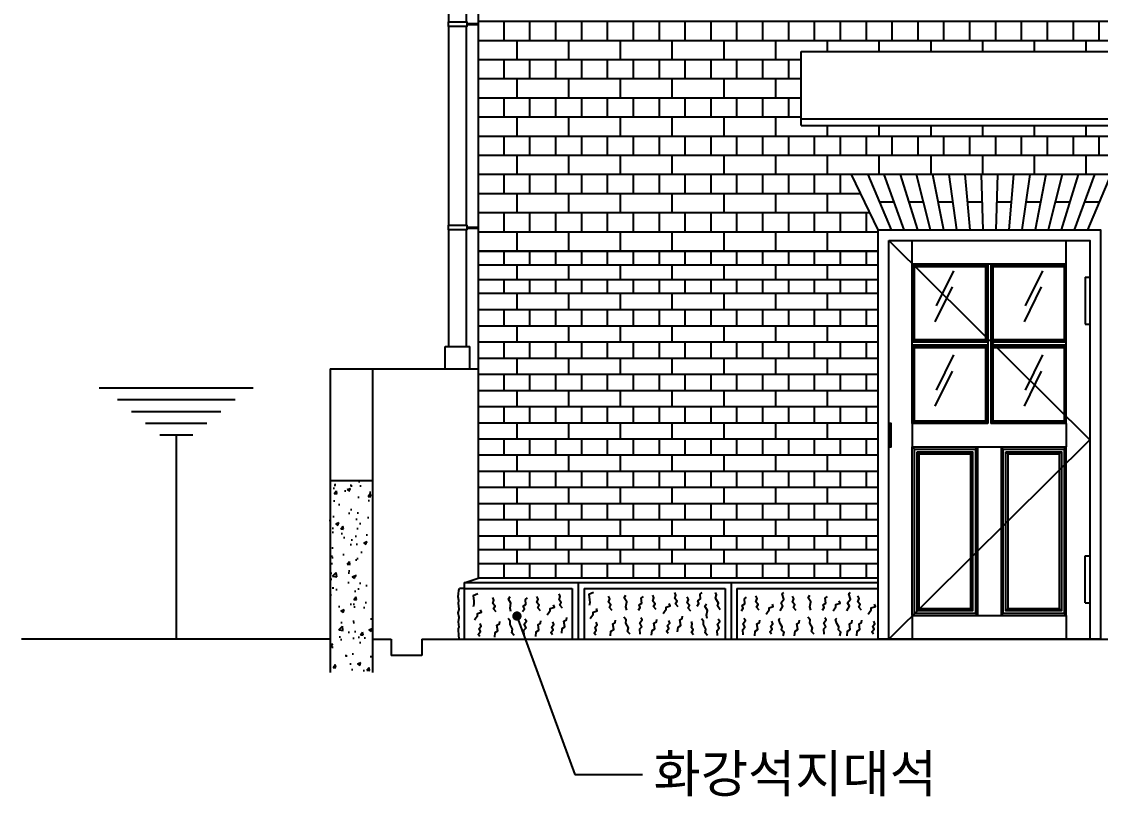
# Model space of a CAD drawing. Extents: x 138805 to 172445, y -129942 to -106182.
# Drawn here: x 155089 to 159675, y -124135 to -120840 of the extents above; entities that cross this region are included whole.
import ezdxf

# ---------------------------------------------------------------- set-up
doc = ezdxf.new("R2010")
doc.units = 0
doc.header["$LTSCALE"] = 50
doc.header["$MEASUREMENT"] = 0
doc.linetypes.add('CEN', pattern=[62, 60, -1, 0, -1])
for name, color, linetype in [('DIM', 7, 'CONTINUOUS'), ('ele-3', 6, 'CONTINUOUS'), ('h', 5, 'CONTINUOUS'), ('HAT', 5, 'CONTINUOUS'), ('HATCH', 5, 'CONTINUOUS'), ('W-1', 3, 'CONTINUOUS'), ('W-2', 2, 'CONTINUOUS'), ('WID', 4, 'CONTINUOUS'), ('중심선', 1, 'CEN')]:
    doc.layers.add(name, color=color, linetype=linetype)
doc.styles.add('현창', font='HYWULM_0.TTF')

msp = doc.modelspace()

# ---------------------------------------------------------------- hatches: boundary and pattern name
at = {"layer": 'HAT'}
h = msp.add_hatch(dxfattribs=at)
h.set_pattern_fill('AR-CONC', color=256, scale=20, style=0)
h.set_pattern_definition([(50, (386905.57, 668234.44), (143.452037, -12.550427), [15, -165]), (355, (386905.57, 668234.44), (-27.750267, 150.438427), [12, -132]), (100.4514, (386917.52, 668233.4), (115.701876, 137.887908), [12.748038, -140.228422]), (46.1842, (386905.57, 668274.44), (213.44821, -33.103803), [22.5, -247.5]), (96.6356, (386923.35, 668271.68), (186.93254, 194.823574), [19.12206, -210.3426]), (351.1842, (386905.57, 668274.44), (186.93239, 194.82372), [18, -198]), (21, (386925.57, 668264.44), (119.38141, -80.523778), [15, -165]), (326, (386925.57, 668264.44), (48.663066, 145.03001), [12, -132]), (71.4514, (386935.52, 668257.73), (168.044526, 64.5061), [12.748038, -140.228422]), (37.5, (386905.57, 668234.44), (2.431971, 66.5787708), [0, -130.4, 0, -134, 0, -132.5]), (7.5, (386905.57, 668234.44), (52.6139075, 78.8823424), [0, -76.4, 0, -127.4, 0, -50.5]), (327.5, (386860.97, 668234.44), (106.7644872, -4.5109743), [0, -50, 0, -156, 0, -207]), (317.5, (386840.97, 668234.44), (116.637234, 20.020996), [0, -65, 0, -103.6, 0, -147])])
h.paths.add_polyline_path([(156580.3, -122791.7), (156400.3, -122791.7), (156400.3, -123607.3), (156580.3, -123607.3)])

# ---------------------------------------------------------------- linework, layer by layer
at = {"layer": 'DIM'}
for p, q in [((157194.8, -123368), (157440.3, -124041.6)), ((157440.3, -124041.6), (157728.2, -124041.6))]:
    msp.add_line(p, q, dxfattribs=at)
at = {"layer": 'DIM', "const_width": 19.8}
msp.add_lwpolyline([(157184.9, -123368, -1), (157204.7, -123368, -1)], format="xyb", close=True, dxfattribs=at)
at = {"layer": 'ele-3'}
for p, q in [((158730.3, -121816.3), (157030.3, -121816.3)), ((157030.3, -121816.3), (158730.3, -121816.3)), ((158730.3, -121876.3), (157030.3, -121876.3)), ((157030.3, -121936.3), (158730.3, -121936.3)), ((158730.3, -121996.3), (157030.3, -121996.3)), ((157030.3, -123026.3), (158730.3, -123026.3)), ((158730.3, -123086.3), (157030.3, -123086.3)), ((158730.3, -123146.3), (157030.3, -123146.3))]:
    msp.add_line(p, q, dxfattribs=at)
for points in [[(157140.3, -121876.3), (157140.3, -121816.3)], [(157250.3, -121876.3), (157250.3, -121816.3)], [(157360.3, -121876.3), (157360.3, -121816.3)], [(157470.3, -121876.3), (157470.3, -121816.3)], [(157580.3, -121876.3), (157580.3, -121816.3)], [(157690.3, -121876.3), (157690.3, -121816.3)], [(157800.3, -121876.3), (157800.3, -121816.3)], [(157910.3, -121876.3), (157910.3, -121816.3)], [(158020.3, -121876.3), (158020.3, -121816.3)], [(158130.3, -121876.3), (158130.3, -121816.3)], [(158240.3, -121876.3), (158240.3, -121816.3)], [(158350.3, -121876.3), (158350.3, -121816.3)], [(158460.3, -121876.3), (158460.3, -121816.3)], [(158570.3, -121876.3), (158570.3, -121816.3)], [(158680.3, -121876.3), (158680.3, -121816.3)], [(157195.3, -121936.3), (157195.3, -121876.3)], [(157415.3, -121936.3), (157415.3, -121876.3)], [(157635.3, -121936.3), (157635.3, -121876.3)], [(157855.3, -121936.3), (157855.3, -121876.3)], [(158075.3, -121936.3), (158075.3, -121876.3)], [(158295.3, -121936.3), (158295.3, -121876.3)], [(158515.3, -121936.3), (158515.3, -121876.3)], [(157140.3, -121996.3), (157140.3, -121936.3)], [(157250.3, -121996.3), (157250.3, -121936.3)], [(157360.3, -121996.3), (157360.3, -121936.3)], [(157470.3, -121996.3), (157470.3, -121936.3)], [(157580.3, -121996.3), (157580.3, -121936.3)], [(157690.3, -121996.3), (157690.3, -121936.3)], [(157800.3, -121996.3), (157800.3, -121936.3)], [(157910.3, -121996.3), (157910.3, -121936.3)], [(158020.3, -121996.3), (158020.3, -121936.3)], [(158130.3, -121996.3), (158130.3, -121936.3)], [(158240.3, -121996.3), (158240.3, -121936.3)], [(158350.3, -121996.3), (158350.3, -121936.3)], [(158460.3, -121996.3), (158460.3, -121936.3)], [(158570.3, -121996.3), (158570.3, -121936.3)], [(158680.3, -121996.3), (158680.3, -121936.3)], [(157140.3, -123086.3), (157140.3, -123026.3)], [(157250.3, -123086.3), (157250.3, -123026.3)], [(157360.3, -123086.3), (157360.3, -123026.3)], [(157470.3, -123086.3), (157470.3, -123026.3)], [(157580.3, -123086.3), (157580.3, -123026.3)], [(157690.3, -123086.3), (157690.3, -123026.3)], [(157800.3, -123086.3), (157800.3, -123026.3)], [(157910.3, -123086.3), (157910.3, -123026.3)], [(158020.3, -123086.3), (158020.3, -123026.3)], [(158130.3, -123086.3), (158130.3, -123026.3)], [(158240.3, -123086.3), (158240.3, -123026.3)], [(158350.3, -123086.3), (158350.3, -123026.3)], [(158460.3, -123086.3), (158460.3, -123026.3)], [(158570.3, -123086.3), (158570.3, -123026.3)], [(158680.3, -123086.3), (158680.3, -123026.3)], [(157195.3, -123146.3), (157195.3, -123086.3)], [(157415.3, -123146.3), (157415.3, -123086.3)], [(157635.3, -123146.3), (157635.3, -123086.3)], [(157855.3, -123146.3), (157855.3, -123086.3)], [(158075.3, -123146.3), (158075.3, -123086.3)], [(158295.3, -123146.3), (158295.3, -123086.3)], [(158515.3, -123146.3), (158515.3, -123086.3)], [(157140.3, -123206.3), (157140.3, -123146.3)], [(157250.3, -123206.3), (157250.3, -123146.3)], [(157360.3, -123206.3), (157360.3, -123146.3)], [(157470.3, -123206.3), (157470.3, -123146.3)], [(157580.3, -123206.3), (157580.3, -123146.3)], [(157690.3, -123206.3), (157690.3, -123146.3)], [(157800.3, -123206.3), (157800.3, -123146.3)], [(157910.3, -123206.3), (157910.3, -123146.3)], [(158020.3, -123206.3), (158020.3, -123146.3)], [(158130.3, -123206.3), (158130.3, -123146.3)], [(158240.3, -123206.3), (158240.3, -123146.3)], [(158350.3, -123206.3), (158350.3, -123146.3)], [(158460.3, -123206.3), (158460.3, -123146.3)], [(158570.3, -123206.3), (158570.3, -123146.3)], [(158680.3, -123206.3), (158680.3, -123146.3)]]:
    msp.add_lwpolyline(points, dxfattribs=at)
at = {"layer": 'h'}
for p, q in [((161210.3, -120840.1), (157030.3, -120840.1)), ((161210.3, -120921.5), (157030.3, -120921.5)), ((158402.8, -121002.8), (157030.3, -121002.8)), ((158402.8, -121084.2), (157030.3, -121084.2)), ((158402.8, -121165.5), (157030.3, -121165.5)), ((158402.8, -121246.9), (157030.3, -121246.9)), ((161210.3, -121328.2), (157030.3, -121328.2)), ((161210.3, -121409.6), (157030.3, -121409.6)), ((161210.3, -121490.9), (157030.3, -121490.9)), ((158686.6, -121490.9), (158785.9, -121726.3)), ((158841.5, -121726.3), (158755.5, -121490.9)), ((158824.3, -121490.9), (158897.1, -121726.3)), ((158952.7, -121726.3), (158893.1, -121490.9)), ((158961.9, -121490.9), (159008.3, -121726.3)), ((159030.8, -121490.9), (159063.9, -121726.3)), ((159099.6, -121490.9), (159119.5, -121726.3)), ((159168.4, -121490.9), (159175, -121726.3)), ((159237.3, -121490.9), (159230.6, -121726.3)), ((159306.1, -121490.9), (159286.2, -121726.3)), ((159374.9, -121490.9), (159341.8, -121726.3)), ((159443.7, -121490.9), (159397.4, -121726.3)), ((159512.6, -121490.9), (159453, -121726.3)), ((159581.4, -121490.9), (159508.6, -121726.3)), ((159650.2, -121490.9), (159564.2, -121726.3)), ((159719, -121490.9), (159619.7, -121726.3)), ((158656.7, -121572.3), (157030.3, -121572.3)), ((158798.5, -121608.6), (158736.3, -121608.6)), ((158922.9, -121608.6), (158860.7, -121608.6)), ((159047.3, -121608.6), (158985.1, -121608.6)), ((159171.7, -121608.6), (159109.5, -121608.6)), ((159296.1, -121608.6), (159233.9, -121608.6)), ((159420.6, -121608.6), (159358.4, -121608.6)), ((159545, -121608.6), (159482.8, -121608.6)), ((159669.4, -121608.6), (159607.2, -121608.6)), ((158695.6, -121653.6), (157030.3, -121653.6)), ((158730.3, -121735), (157030.3, -121735)), ((159050.2, -121899.9), (158976.5, -122048.8)), ((159429.2, -121899.9), (159355.5, -122048.8)), ((159045.1, -121968.5), (158971.5, -122117.4)), ((159424.1, -121968.5), (159350.5, -122117.4)), ((157030.3, -122065), (158730.3, -122065)), ((157030.3, -122133.7), (158730.3, -122133.7)), ((157030.3, -122202.3), (158730.3, -122202.3)), ((157030.3, -122271), (158730.3, -122271)), ((159050.2, -122257.9), (158976.5, -122406.8)), ((159429.2, -122257.9), (159355.5, -122406.8)), ((157030.3, -122339.7), (158730.3, -122339.7)), ((159045.1, -122326.5), (158971.5, -122475.4)), ((159424.1, -122326.5), (159350.5, -122475.4)), ((155419.3, -122397.8), (156073.8, -122397.8)), ((157030.3, -122408.3), (158730.3, -122408.3)), ((155496.5, -122447.8), (155996.5, -122447.8)), ((155556.5, -122497.8), (155936.5, -122497.8)), ((157030.3, -122477), (158730.3, -122477)), ((157030.3, -122545.7), (158730.3, -122545.7)), ((155616.5, -122547.8), (155876.5, -122547.8)), ((155676.5, -122597.8), (155816.5, -122597.8)), ((155746.5, -122597.8), (155746.5, -123466.3)), ((157030.3, -122614.3), (158730.3, -122614.3)), ((157030.3, -122683), (158730.3, -122683)), ((157030.3, -122751.7), (158730.3, -122751.7)), ((157030.3, -122820.3), (158730.3, -122820.3)), ((157030.3, -122889), (158730.3, -122889)), ((157030.3, -122957.7), (158730.3, -122957.7))]:
    msp.add_line(p, q, dxfattribs=at)
for points in [[(157140.3, -120921.5), (157140.3, -120840.1)], [(157250.3, -120921.5), (157250.3, -120840.1)], [(157360.3, -120921.5), (157360.3, -120840.1)], [(157470.3, -120921.5), (157470.3, -120840.1)], [(157580.3, -120921.5), (157580.3, -120840.1)], [(157690.3, -120921.5), (157690.3, -120840.1)], [(157800.3, -120921.5), (157800.3, -120840.1)], [(157910.3, -120921.5), (157910.3, -120840.1)], [(158020.3, -120921.5), (158020.3, -120840.1)], [(158130.3, -120921.5), (158130.3, -120840.1)], [(158240.3, -120921.5), (158240.3, -120840.1)], [(158350.3, -120921.5), (158350.3, -120840.1)], [(158460.3, -120921.5), (158460.3, -120840.1)], [(158570.3, -120921.5), (158570.3, -120840.1)], [(158680.3, -120921.5), (158680.3, -120840.1)], [(158790.3, -120921.5), (158790.3, -120840.1)], [(158900.3, -120921.5), (158900.3, -120840.1)], [(159010.3, -120921.5), (159010.3, -120840.1)], [(159120.3, -120921.5), (159120.3, -120840.1)], [(159230.3, -120921.5), (159230.3, -120840.1)], [(159340.3, -120921.5), (159340.3, -120840.1)], [(159450.3, -120921.5), (159450.3, -120840.1)], [(159560.3, -120921.5), (159560.3, -120840.1)], [(159670.3, -120921.5), (159670.3, -120840.1)], [(157195.3, -121002.8), (157195.3, -120921.5)], [(157415.3, -121002.8), (157415.3, -120921.5)], [(157635.3, -121002.8), (157635.3, -120921.5)], [(157855.3, -121002.8), (157855.3, -120921.5)], [(158075.3, -121002.8), (158075.3, -120921.5)], [(158295.3, -121002.8), (158295.3, -120921.5)], [(158515.3, -120966.9), (158515.3, -120921.5)], [(158735.3, -120966.9), (158735.3, -120921.5)], [(158955.3, -120966.9), (158955.3, -120921.5)], [(159175.3, -120966.9), (159175.3, -120921.5)], [(159395.3, -120966.9), (159395.3, -120921.5)], [(159615.3, -120966.9), (159615.3, -120921.5)], [(157140.3, -121084.2), (157140.3, -121002.8)], [(157250.3, -121084.2), (157250.3, -121002.8)], [(157360.3, -121084.2), (157360.3, -121002.8)], [(157470.3, -121084.2), (157470.3, -121002.8)], [(157580.3, -121084.2), (157580.3, -121002.8)], [(157690.3, -121084.2), (157690.3, -121002.8)], [(157800.3, -121084.2), (157800.3, -121002.8)], [(157910.3, -121084.2), (157910.3, -121002.8)], [(158020.3, -121084.2), (158020.3, -121002.8)], [(158130.3, -121084.2), (158130.3, -121002.8)], [(158240.3, -121084.2), (158240.3, -121002.8)], [(158350.3, -121084.2), (158350.3, -121002.8)], [(157195.3, -121165.5), (157195.3, -121084.2)], [(157415.3, -121165.5), (157415.3, -121084.2)], [(157635.3, -121165.5), (157635.3, -121084.2)], [(157855.3, -121165.5), (157855.3, -121084.2)], [(158075.3, -121165.5), (158075.3, -121084.2)], [(158295.3, -121165.5), (158295.3, -121084.2)], [(157140.3, -121246.9), (157140.3, -121165.5)], [(157250.3, -121246.9), (157250.3, -121165.5)], [(157360.3, -121246.9), (157360.3, -121165.5)], [(157470.3, -121246.9), (157470.3, -121165.5)], [(157580.3, -121246.9), (157580.3, -121165.5)], [(157690.3, -121246.9), (157690.3, -121165.5)], [(157800.3, -121246.9), (157800.3, -121165.5)], [(157910.3, -121246.9), (157910.3, -121165.5)], [(158020.3, -121246.9), (158020.3, -121165.5)], [(158130.3, -121246.9), (158130.3, -121165.5)], [(158240.3, -121246.9), (158240.3, -121165.5)], [(158350.3, -121246.9), (158350.3, -121165.5)], [(157195.3, -121328.2), (157195.3, -121246.9)], [(157415.3, -121328.2), (157415.3, -121246.9)], [(157635.3, -121328.2), (157635.3, -121246.9)], [(157855.3, -121328.2), (157855.3, -121246.9)], [(158075.3, -121328.2), (158075.3, -121246.9)], [(158295.3, -121328.2), (158295.3, -121246.9)], [(158515.3, -121328.2), (158515.3, -121282)], [(158735.3, -121328.2), (158735.3, -121282)], [(158955.3, -121328.2), (158955.3, -121282)], [(159175.3, -121328.2), (159175.3, -121282)], [(159395.3, -121328.2), (159395.3, -121282)], [(159615.3, -121328.2), (159615.3, -121282)], [(157140.3, -121409.6), (157140.3, -121328.2)], [(157250.3, -121409.6), (157250.3, -121328.2)], [(157360.3, -121409.6), (157360.3, -121328.2)], [(157470.3, -121409.6), (157470.3, -121328.2)], [(157580.3, -121409.6), (157580.3, -121328.2)], [(157690.3, -121409.6), (157690.3, -121328.2)], [(157800.3, -121409.6), (157800.3, -121328.2)], [(157910.3, -121409.6), (157910.3, -121328.2)], [(158020.3, -121409.6), (158020.3, -121328.2)], [(158130.3, -121409.6), (158130.3, -121328.2)], [(158240.3, -121409.6), (158240.3, -121328.2)], [(158350.3, -121409.6), (158350.3, -121328.2)], [(158460.3, -121409.6), (158460.3, -121328.2)], [(158570.3, -121409.6), (158570.3, -121328.2)], [(158680.3, -121409.6), (158680.3, -121328.2)], [(158790.3, -121409.6), (158790.3, -121328.2)], [(158900.3, -121409.6), (158900.3, -121328.2)], [(159010.3, -121409.6), (159010.3, -121328.2)], [(159120.3, -121409.6), (159120.3, -121328.2)], [(159230.3, -121409.6), (159230.3, -121328.2)], [(159340.3, -121409.6), (159340.3, -121328.2)], [(159450.3, -121409.6), (159450.3, -121328.2)], [(159560.3, -121409.6), (159560.3, -121328.2)], [(159670.3, -121409.6), (159670.3, -121328.2)], [(157195.3, -121490.9), (157195.3, -121409.6)], [(157415.3, -121490.9), (157415.3, -121409.6)], [(157635.3, -121490.9), (157635.3, -121409.6)], [(157855.3, -121490.9), (157855.3, -121409.6)], [(158075.3, -121490.9), (158075.3, -121409.6)], [(158295.3, -121490.9), (158295.3, -121409.6)], [(158515.3, -121490.9), (158515.3, -121409.6)], [(158735.3, -121490.9), (158735.3, -121409.6)], [(158955.3, -121490.9), (158955.3, -121409.6)], [(159175.3, -121490.9), (159175.3, -121409.6)], [(159395.3, -121490.9), (159395.3, -121409.6)], [(159615.3, -121490.9), (159615.3, -121409.6)], [(157140.3, -121572.3), (157140.3, -121490.9)], [(157250.3, -121572.3), (157250.3, -121490.9)], [(157360.3, -121572.3), (157360.3, -121490.9)], [(157470.3, -121572.3), (157470.3, -121490.9)], [(157580.3, -121572.3), (157580.3, -121490.9)], [(157690.3, -121572.3), (157690.3, -121490.9)], [(157800.3, -121572.3), (157800.3, -121490.9)], [(157910.3, -121572.3), (157910.3, -121490.9)], [(158020.3, -121572.3), (158020.3, -121490.9)], [(158130.3, -121572.3), (158130.3, -121490.9)], [(158240.3, -121572.3), (158240.3, -121490.9)], [(158350.3, -121572.3), (158350.3, -121490.9)], [(158460.3, -121572.3), (158460.3, -121490.9)], [(158570.3, -121572.3), (158570.3, -121490.9)], [(157195.3, -121653.6), (157195.3, -121572.3)], [(157415.3, -121653.6), (157415.3, -121572.3)], [(157635.3, -121653.6), (157635.3, -121572.3)], [(157855.3, -121653.6), (157855.3, -121572.3)], [(158075.3, -121653.6), (158075.3, -121572.3)], [(158295.3, -121653.6), (158295.3, -121572.3)], [(158515.3, -121653.6), (158515.3, -121572.3)], [(157140.3, -121735), (157140.3, -121653.6)], [(157250.3, -121735), (157250.3, -121653.6)], [(157360.3, -121735), (157360.3, -121653.6)], [(157470.3, -121735), (157470.3, -121653.6)], [(157580.3, -121735), (157580.3, -121653.6)], [(157690.3, -121735), (157690.3, -121653.6)], [(157800.3, -121735), (157800.3, -121653.6)], [(157910.3, -121735), (157910.3, -121653.6)], [(158020.3, -121735), (158020.3, -121653.6)], [(158130.3, -121735), (158130.3, -121653.6)], [(158240.3, -121735), (158240.3, -121653.6)], [(158350.3, -121735), (158350.3, -121653.6)], [(158460.3, -121735), (158460.3, -121653.6)], [(158570.3, -121735), (158570.3, -121653.6)], [(158680.3, -121735), (158680.3, -121653.6)], [(157195.3, -121816.3), (157195.3, -121735)], [(157415.3, -121816.3), (157415.3, -121735)], [(157635.3, -121816.3), (157635.3, -121735)], [(157855.3, -121816.3), (157855.3, -121735)], [(158075.3, -121816.3), (158075.3, -121735)], [(158295.3, -121816.3), (158295.3, -121735)], [(158515.3, -121816.3), (158515.3, -121735)], [(157195.3, -122065), (157195.3, -121996.3)], [(157415.3, -122065), (157415.3, -121996.3)], [(157635.3, -122065), (157635.3, -121996.3)], [(157855.3, -122065), (157855.3, -121996.3)], [(158075.3, -122065), (158075.3, -121996.3)], [(158295.3, -122065), (158295.3, -121996.3)], [(158515.3, -122065), (158515.3, -121996.3)], [(157140.3, -122133.7), (157140.3, -122065)], [(157250.3, -122133.7), (157250.3, -122065)], [(157360.3, -122133.7), (157360.3, -122065)], [(157470.3, -122133.7), (157470.3, -122065)], [(157580.3, -122133.7), (157580.3, -122065)], [(157690.3, -122133.7), (157690.3, -122065)], [(157800.3, -122133.7), (157800.3, -122065)], [(157910.3, -122133.7), (157910.3, -122065)], [(158020.3, -122133.7), (158020.3, -122065)], [(158130.3, -122133.7), (158130.3, -122065)], [(158240.3, -122133.7), (158240.3, -122065)], [(158350.3, -122133.7), (158350.3, -122065)], [(158460.3, -122133.7), (158460.3, -122065)], [(158570.3, -122133.7), (158570.3, -122065)], [(158680.3, -122133.7), (158680.3, -122065)], [(157195.3, -122202.3), (157195.3, -122133.7)], [(157415.3, -122202.3), (157415.3, -122133.7)], [(157635.3, -122202.3), (157635.3, -122133.7)], [(157855.3, -122202.3), (157855.3, -122133.7)], [(158075.3, -122202.3), (158075.3, -122133.7)], [(158295.3, -122202.3), (158295.3, -122133.7)], [(158515.3, -122202.3), (158515.3, -122133.7)], [(157140.3, -122271), (157140.3, -122202.3)], [(157250.3, -122271), (157250.3, -122202.3)], [(157360.3, -122271), (157360.3, -122202.3)], [(157470.3, -122271), (157470.3, -122202.3)], [(157580.3, -122271), (157580.3, -122202.3)], [(157690.3, -122271), (157690.3, -122202.3)], [(157800.3, -122271), (157800.3, -122202.3)], [(157910.3, -122271), (157910.3, -122202.3)], [(158020.3, -122271), (158020.3, -122202.3)], [(158130.3, -122271), (158130.3, -122202.3)], [(158240.3, -122271), (158240.3, -122202.3)], [(158350.3, -122271), (158350.3, -122202.3)], [(158460.3, -122271), (158460.3, -122202.3)], [(158570.3, -122271), (158570.3, -122202.3)], [(158680.3, -122271), (158680.3, -122202.3)], [(157195.3, -122339.7), (157195.3, -122271)], [(157415.3, -122339.7), (157415.3, -122271)], [(157635.3, -122339.7), (157635.3, -122271)], [(157855.3, -122339.7), (157855.3, -122271)], [(158075.3, -122339.7), (158075.3, -122271)], [(158295.3, -122339.7), (158295.3, -122271)], [(158515.3, -122339.7), (158515.3, -122271)], [(157140.3, -122408.3), (157140.3, -122339.7)], [(157250.3, -122408.3), (157250.3, -122339.7)], [(157360.3, -122408.3), (157360.3, -122339.7)], [(157470.3, -122408.3), (157470.3, -122339.7)], [(157580.3, -122408.3), (157580.3, -122339.7)], [(157690.3, -122408.3), (157690.3, -122339.7)], [(157800.3, -122408.3), (157800.3, -122339.7)], [(157910.3, -122408.3), (157910.3, -122339.7)], [(158020.3, -122408.3), (158020.3, -122339.7)], [(158130.3, -122408.3), (158130.3, -122339.7)], [(158240.3, -122408.3), (158240.3, -122339.7)], [(158350.3, -122408.3), (158350.3, -122339.7)], [(158460.3, -122408.3), (158460.3, -122339.7)], [(158570.3, -122408.3), (158570.3, -122339.7)], [(158680.3, -122408.3), (158680.3, -122339.7)], [(157195.3, -122477), (157195.3, -122408.3)], [(157415.3, -122477), (157415.3, -122408.3)], [(157635.3, -122477), (157635.3, -122408.3)], [(157855.3, -122477), (157855.3, -122408.3)], [(158075.3, -122477), (158075.3, -122408.3)], [(158295.3, -122477), (158295.3, -122408.3)], [(158515.3, -122477), (158515.3, -122408.3)], [(157140.3, -122545.7), (157140.3, -122477)], [(157250.3, -122545.7), (157250.3, -122477)], [(157360.3, -122545.7), (157360.3, -122477)], [(157470.3, -122545.7), (157470.3, -122477)], [(157580.3, -122545.7), (157580.3, -122477)], [(157690.3, -122545.7), (157690.3, -122477)], [(157800.3, -122545.7), (157800.3, -122477)], [(157910.3, -122545.7), (157910.3, -122477)], [(158020.3, -122545.7), (158020.3, -122477)], [(158130.3, -122545.7), (158130.3, -122477)], [(158240.3, -122545.7), (158240.3, -122477)], [(158350.3, -122545.7), (158350.3, -122477)], [(158460.3, -122545.7), (158460.3, -122477)], [(158570.3, -122545.7), (158570.3, -122477)], [(158680.3, -122545.7), (158680.3, -122477)], [(157195.3, -122614.3), (157195.3, -122545.7)], [(157415.3, -122614.3), (157415.3, -122545.7)], [(157635.3, -122614.3), (157635.3, -122545.7)], [(157855.3, -122614.3), (157855.3, -122545.7)], [(158075.3, -122614.3), (158075.3, -122545.7)], [(158295.3, -122614.3), (158295.3, -122545.7)], [(158515.3, -122614.3), (158515.3, -122545.7)], [(157140.3, -122683), (157140.3, -122614.3)], [(157250.3, -122683), (157250.3, -122614.3)], [(157360.3, -122683), (157360.3, -122614.3)], [(157470.3, -122683), (157470.3, -122614.3)], [(157580.3, -122683), (157580.3, -122614.3)], [(157690.3, -122683), (157690.3, -122614.3)], [(157800.3, -122683), (157800.3, -122614.3)], [(157910.3, -122683), (157910.3, -122614.3)], [(158020.3, -122683), (158020.3, -122614.3)], [(158130.3, -122683), (158130.3, -122614.3)], [(158240.3, -122683), (158240.3, -122614.3)], [(158350.3, -122683), (158350.3, -122614.3)], [(158460.3, -122683), (158460.3, -122614.3)], [(158570.3, -122683), (158570.3, -122614.3)], [(158680.3, -122683), (158680.3, -122614.3)], [(157195.3, -122751.7), (157195.3, -122683)], [(157415.3, -122751.7), (157415.3, -122683)], [(157635.3, -122751.7), (157635.3, -122683)], [(157855.3, -122751.7), (157855.3, -122683)], [(158075.3, -122751.7), (158075.3, -122683)], [(158295.3, -122751.7), (158295.3, -122683)], [(158515.3, -122751.7), (158515.3, -122683)], [(157140.3, -122820.3), (157140.3, -122751.7)], [(157250.3, -122820.3), (157250.3, -122751.7)], [(157360.3, -122820.3), (157360.3, -122751.7)], [(157470.3, -122820.3), (157470.3, -122751.7)], [(157580.3, -122820.3), (157580.3, -122751.7)], [(157690.3, -122820.3), (157690.3, -122751.7)], [(157800.3, -122820.3), (157800.3, -122751.7)], [(157910.3, -122820.3), (157910.3, -122751.7)], [(158020.3, -122820.3), (158020.3, -122751.7)], [(158130.3, -122820.3), (158130.3, -122751.7)], [(158240.3, -122820.3), (158240.3, -122751.7)], [(158350.3, -122820.3), (158350.3, -122751.7)], [(158460.3, -122820.3), (158460.3, -122751.7)], [(158570.3, -122820.3), (158570.3, -122751.7)], [(158680.3, -122820.3), (158680.3, -122751.7)], [(157195.3, -122889), (157195.3, -122820.3)], [(157415.3, -122889), (157415.3, -122820.3)], [(157635.3, -122889), (157635.3, -122820.3)], [(157855.3, -122889), (157855.3, -122820.3)], [(158075.3, -122889), (158075.3, -122820.3)], [(158295.3, -122889), (158295.3, -122820.3)], [(158515.3, -122889), (158515.3, -122820.3)], [(157140.3, -122957.7), (157140.3, -122889)], [(157250.3, -122957.7), (157250.3, -122889)], [(157360.3, -122957.7), (157360.3, -122889)], [(157470.3, -122957.7), (157470.3, -122889)], [(157580.3, -122957.7), (157580.3, -122889)], [(157690.3, -122957.7), (157690.3, -122889)], [(157800.3, -122957.7), (157800.3, -122889)], [(157910.3, -122957.7), (157910.3, -122889)], [(158020.3, -122957.7), (158020.3, -122889)], [(158130.3, -122957.7), (158130.3, -122889)], [(158240.3, -122957.7), (158240.3, -122889)], [(158350.3, -122957.7), (158350.3, -122889)], [(158460.3, -122957.7), (158460.3, -122889)], [(158570.3, -122957.7), (158570.3, -122889)], [(158680.3, -122957.7), (158680.3, -122889)], [(157195.3, -123026.3), (157195.3, -122957.7)], [(157415.3, -123026.3), (157415.3, -122957.7)], [(157635.3, -123026.3), (157635.3, -122957.7)], [(157855.3, -123026.3), (157855.3, -122957.7)], [(158075.3, -123026.3), (158075.3, -122957.7)], [(158295.3, -123026.3), (158295.3, -122957.7)], [(158515.3, -123026.3), (158515.3, -122957.7)], [(157028.1, -123273.6), (157008.7, -123282.2), (157011.4, -123303.2), (157011.9, -123317.7), (157009.2, -123328.5)], [(157388.3, -123334.5), (157377, -123322.1), (157383.4, -123310.8), (157373.7, -123298.4), (157378.6, -123285), (157373.7, -123273.7)], [(157520.4, -123268), (157501, -123276.6), (157503.7, -123297.6), (157504.2, -123312.1), (157501.6, -123322.9)], [(157661.6, -123342.3), (157658, -123328.2), (157661.9, -123308), (157651.4, -123290.1), (157658.4, -123279.3)], [(157786.9, -123340.2), (157775.5, -123327.8), (157782, -123316.5), (157772.3, -123304.1), (157777.2, -123290.7), (157772.3, -123279.4)], [(157880.6, -123328.9), (157869.3, -123316.5), (157875.7, -123305.2), (157866, -123292.8), (157870.9, -123279.4), (157866, -123268.1)], [(157961, -123325.9), (157968.6, -123314.7), (157964, -123303), (157975.2, -123295.4), (157973.2, -123275.1), (157982.4, -123268)], [(158058.2, -123341.5), (158047, -123324.8), (158051.7, -123312.9), (158039.5, -123291.8), (158043.6, -123278.2), (158038.5, -123268.1)], [(158314.5, -123346.3), (158325.1, -123325.6), (158317.8, -123311.6), (158329.9, -123296.2), (158322.2, -123273.6), (158329.9, -123267.3)], [(158443.9, -123342.3), (158440.3, -123328.2), (158444.2, -123308), (158433.6, -123290.1), (158440.6, -123279.3)], [(158597.4, -123346.3), (158608, -123325.6), (158600.8, -123311.6), (158612.8, -123296.2), (158605.1, -123273.6), (158612.8, -123267.3)], [(157106.8, -123350), (157095.5, -123337.6), (157102, -123326.3), (157092.3, -123313.9), (157097.1, -123300.5), (157092.3, -123289.2)], [(157169.3, -123347.9), (157165.7, -123333.8), (157169.6, -123313.5), (157159.1, -123295.6), (157166.1, -123284.9)], [(157219, -123349), (157226.6, -123337.8), (157222, -123326.1), (157233.2, -123318.5), (157231.2, -123298.1), (157240.4, -123291)], [(157294.5, -123345.8), (157283.2, -123333.4), (157289.7, -123322.1), (157280, -123309.7), (157284.8, -123296.3), (157280, -123285)], [(157323.9, -123362.7), (157329.8, -123353.5), (157336.2, -123344.9), (157336.2, -123335.2), (157354, -123329.9), (157350.3, -123320.2)], [(157599.1, -123344.4), (157587.8, -123332), (157594.3, -123320.7), (157584.6, -123308.4), (157589.4, -123294.9), (157584.6, -123283.6)], [(157711.3, -123343.4), (157718.9, -123332.2), (157714.4, -123320.5), (157725.5, -123312.9), (157723.5, -123292.6), (157732.7, -123285.4)], [(157816.2, -123357.1), (157822.1, -123348), (157828.6, -123339.3), (157828.6, -123329.6), (157846.3, -123324.3), (157842.6, -123314.6)], [(157933.7, -123347.3), (157922.3, -123334.9), (157928.8, -123323.6), (157919.1, -123311.2), (157924, -123297.7), (157919.1, -123286.4)], [(158004.1, -123378.4), (158000.5, -123364.2), (158004.4, -123344), (157993.9, -123326.1), (158000.9, -123315.4)], [(158149.6, -123346.2), (158157.2, -123335), (158152.6, -123323.3), (158163.8, -123315.7), (158161.8, -123295.4), (158170.9, -123288.2)], [(158225.1, -123343), (158213.8, -123330.6), (158220.3, -123319.3), (158210.6, -123307), (158215.4, -123293.5), (158210.6, -123282.2)], [(158254.4, -123359.9), (158260.4, -123350.8), (158266.8, -123342.1), (158266.8, -123332.5), (158284.6, -123327.1), (158280.8, -123317.4)], [(158381.4, -123344.4), (158370.1, -123332), (158376.6, -123320.7), (158366.9, -123308.4), (158371.7, -123294.9), (158366.9, -123283.6)], [(158493.6, -123343.4), (158501.2, -123332.2), (158496.6, -123320.5), (158507.8, -123312.9), (158505.8, -123292.6), (158514.9, -123285.4)], [(158538.6, -123345.9), (158544.5, -123336.8), (158550.9, -123328.2), (158550.9, -123318.5), (158568.7, -123313.1), (158564.9, -123303.4)], [(158659.1, -123343), (158647.8, -123330.6), (158654.2, -123319.3), (158644.5, -123307), (158649.4, -123293.5), (158644.5, -123282.2)], [(158688.4, -123359.9), (158694.3, -123350.8), (158700.8, -123342.1), (158700.8, -123332.5), (158718.6, -123327.1), (158714.8, -123317.4)], [(157014.1, -123384.5), (157020, -123375.3), (157026.5, -123366.7), (157026.5, -123357), (157044.3, -123351.6), (157040.5, -123342)], [(157506.4, -123378.9), (157512.3, -123369.7), (157518.8, -123361.1), (157518.8, -123351.4), (157536.6, -123346.1), (157532.8, -123336.4)], [(157877.4, -123435), (157879.6, -123415.6), (157890.9, -123408.1), (157887.1, -123384.4), (157897.9, -123378.5), (157899, -123368.8)], [(157037.2, -123454.9), (157030.2, -123445.7), (157039.9, -123433.9), (157034.5, -123421), (157043.2, -123411.3), (157038.9, -123399.4)], [(157100.3, -123457.2), (157102.4, -123437.8), (157113.7, -123430.3), (157110, -123406.6), (157120.7, -123400.6), (157121.8, -123390.9)], [(157183.7, -123450.2), (157172.9, -123439.4), (157176.2, -123423.2), (157165.9, -123403.9), (157166.5, -123389.3), (157157.3, -123378.6)], [(157225.8, -123450.2), (157224.8, -123428.4), (157233.5, -123418.7), (157225.3, -123401.9), (157235.5, -123390.2), (157228.9, -123381.1)], [(157275.1, -123454.9), (157277.2, -123435.5), (157288.6, -123427.9), (157284.8, -123404.2), (157295.6, -123398.3), (157296.6, -123388.6)], [(157345.9, -123447.6), (157338.9, -123438.5), (157348.6, -123426.6), (157343.2, -123413.7), (157351.9, -123404), (157347.5, -123392.1)], [(157385.1, -123440.6), (157387.2, -123421.2), (157398.6, -123413.7), (157394.8, -123390), (157405.6, -123384.1), (157406.6, -123374.4)], [(157529.6, -123449.3), (157522.6, -123440.1), (157532.2, -123428.3), (157526.9, -123415.4), (157535.5, -123405.7), (157531.2, -123393.8)], [(157592.6, -123451.6), (157594.7, -123432.2), (157606.1, -123424.7), (157602.3, -123401), (157613.1, -123395.1), (157614.1, -123385.4)], [(157676, -123444.6), (157665.2, -123433.8), (157668.5, -123417.7), (157658.2, -123398.3), (157658.8, -123383.7), (157649.6, -123373)], [(157718.2, -123444.6), (157717.1, -123422.8), (157725.8, -123413.1), (157717.6, -123396.3), (157727.8, -123384.6), (157721.2, -123375.5)], [(157767.4, -123449.3), (157769.6, -123429.9), (157780.9, -123422.4), (157777.1, -123398.7), (157787.9, -123392.7), (157788.9, -123383)], [(157838.2, -123442), (157831.2, -123432.9), (157840.9, -123421), (157835.5, -123408.1), (157844.2, -123398.4), (157839.9, -123386.6)], [(157945.2, -123448), (157937.6, -123438.1), (157944.4, -123426), (157936.5, -123416.1), (157940.4, -123400.9), (157937, -123390.5)], [(158005.2, -123450.8), (157994.4, -123440), (157997.6, -123423.9), (157987.4, -123404.5), (157988, -123390), (157978.8, -123379.2)], [(158047.3, -123450.9), (158046.3, -123429), (158055, -123419.4), (158046.8, -123402.6), (158057, -123390.9), (158050.4, -123381.7)], [(158156.4, -123447.5), (158155.4, -123425.6), (158164, -123415.9), (158155.9, -123399.2), (158166.1, -123387.5), (158159.5, -123378.3)], [(158205.7, -123452.1), (158207.8, -123432.7), (158219.1, -123425.2), (158215.3, -123401.5), (158226.1, -123395.5), (158227.2, -123385.9)], [(158276.5, -123444.8), (158269.5, -123435.7), (158279.2, -123423.8), (158273.8, -123410.9), (158282.4, -123401.2), (158278.1, -123389.4)], [(158326.5, -123452.2), (158330.4, -123436.3), (158319.8, -123426.7), (158321.7, -123413.2), (158313.5, -123399.2), (158308.2, -123383.3), (158312.5, -123376.6)], [(158374.9, -123451.6), (158377, -123432.2), (158388.3, -123424.7), (158384.6, -123401), (158395.3, -123395.1), (158396.4, -123385.4)], [(158458.3, -123444.6), (158447.5, -123433.8), (158450.7, -123417.7), (158440.5, -123398.3), (158441, -123383.7), (158431.9, -123373)], [(158500.4, -123444.6), (158499.4, -123422.8), (158508.1, -123413.1), (158499.9, -123396.3), (158510.1, -123384.6), (158503.5, -123375.5)], [(158568, -123452.2), (158571.9, -123436.3), (158561.3, -123426.7), (158563.2, -123413.2), (158555, -123399.2), (158549.7, -123383.3), (158554.1, -123376.6)], [(158598.3, -123451.6), (158600.5, -123432.2), (158611.8, -123424.7), (158608, -123401), (158618.8, -123395.1), (158619.9, -123385.4)], [(158639.6, -123452.1), (158641.8, -123432.7), (158653.1, -123425.2), (158649.3, -123401.5), (158660.1, -123395.5), (158661.2, -123385.9)], [(158710.5, -123444.8), (158703.5, -123435.7), (158713.2, -123423.8), (158707.8, -123410.9), (158716.4, -123401.2), (158712.1, -123389.4)]]:
    msp.add_lwpolyline(points, dxfattribs=at)
at = {"layer": 'HAT'}
for p, q in [((158875.3, -121871.3), (158875.3, -121771.3)), ((159530.3, -121871.3), (159530.3, -121771.3)), ((158884.9, -121880.9), (158875.3, -121871.3)), ((159186.8, -121880.9), (159196.3, -121871.3)), ((159218.9, -121880.9), (159209.3, -121871.3)), ((159520.8, -121880.9), (159530.3, -121871.3)), ((158884.9, -122194), (158875.3, -122203.5)), ((158884.9, -122226), (158875.3, -122216.5)), ((159186.8, -122194), (159196.3, -122203.5)), ((159186.8, -122226), (159196.3, -122216.5)), ((159218.9, -122194), (159209.3, -122203.5)), ((159218.9, -122226), (159209.3, -122216.5)), ((159520.8, -122194), (159530.3, -122203.5)), ((159520.8, -122226), (159530.3, -122216.5)), ((158884.9, -122539.2), (158875.3, -122548.7)), ((159186.8, -122539.2), (159196.3, -122548.7)), ((159218.9, -122539.2), (159209.3, -122548.7)), ((159520.8, -122539.2), (159530.3, -122548.7)), ((158875.3, -122548.7), (158875.3, -122648.7)), ((159530.3, -122548.7), (159530.3, -122648.7)), ((158875.3, -122648.7), (158884.3, -122657.7)), ((158905.3, -122678.7), (158896.3, -122669.7)), ((159122.8, -122678.7), (159131.8, -122669.7)), ((159152.8, -122648.7), (159143.8, -122657.7)), ((159152.8, -122648.7), (159252.8, -122648.7)), ((159252.8, -122648.7), (159261.8, -122657.7)), ((159282.8, -122678.7), (159273.8, -122669.7)), ((159500.3, -122678.7), (159509.3, -122669.7)), ((159530.3, -122648.7), (159521.3, -122657.7)), ((156970.3, -123226.3), (157030.3, -123206.3)), ((158730.3, -123206.3), (157030.3, -123206.3)), ((156970.3, -123251.3), (156970.3, -123466.3)), ((156970.3, -123251.3), (157430.3, -123251.3)), ((157430.3, -123251.3), (157430.3, -123466.3)), ((157480.3, -123251.3), (157480.3, -123466.3)), ((157480.3, -123251.3), (158080.3, -123251.3)), ((158080.3, -123251.3), (158080.3, -123466.3)), ((158130.3, -123251.3), (158130.3, -123466.3)), ((158130.3, -123251.3), (158730.3, -123251.3)), ((158884.3, -123357.3), (158875.3, -123366.3)), ((158875.3, -123366.3), (158875.3, -123466.3)), ((158905.3, -123336.3), (158896.3, -123345.3)), ((159122.8, -123336.3), (159131.8, -123345.3)), ((159143.8, -123357.3), (159152.8, -123366.3)), ((159152.8, -123366.3), (159252.8, -123366.3)), ((159261.8, -123357.3), (159252.8, -123366.3)), ((159282.8, -123336.3), (159273.8, -123345.3)), ((159500.3, -123336.3), (159509.3, -123345.3)), ((159521.3, -123357.3), (159530.3, -123366.3)), ((159530.3, -123366.3), (159530.3, -123466.3))]:
    msp.add_line(p, q, dxfattribs=at)
for points in [[(158878.9, -121874.9), (159192.8, -121874.9), (159192.8, -122200), (158878.9, -122200)], [(158881.9, -121877.9), (159189.8, -121877.9), (159189.8, -122197), (158881.9, -122197)], [(158884.9, -121880.9), (159186.8, -121880.9), (159186.8, -122194), (158884.9, -122194)], [(159212.9, -121874.9), (159526.8, -121874.9), (159526.8, -122200), (159212.9, -122200)], [(159215.9, -121877.9), (159523.8, -121877.9), (159523.8, -122197), (159215.9, -122197)], [(159218.9, -121880.9), (159520.8, -121880.9), (159520.8, -122194), (159218.9, -122194)], [(158878.9, -122220), (159192.8, -122220), (159192.8, -122545.2), (158878.9, -122545.2)], [(158881.9, -122223), (159189.8, -122223), (159189.8, -122542.2), (158881.9, -122542.2)], [(159212.9, -122220), (159526.8, -122220), (159526.8, -122545.2), (159212.9, -122545.2)], [(159215.9, -122223), (159523.8, -122223), (159523.8, -122542.2), (159215.9, -122542.2)], [(158884.9, -122226), (159186.8, -122226), (159186.8, -122539.2), (158884.9, -122539.2)], [(159218.9, -122226), (159520.8, -122226), (159520.8, -122539.2), (159218.9, -122539.2)], [(158775.3, -122648.7), (158785.3, -122648.7), (158785.3, -122548.7), (158775.3, -122548.7)], [(158884.3, -122657.7), (159143.8, -122657.7), (159143.8, -123357.3), (158884.3, -123357.3)], [(158896.3, -122669.7), (159131.8, -122669.7), (159131.8, -123345.3), (158896.3, -123345.3)], [(159261.8, -122657.7), (159521.3, -122657.7), (159521.3, -123357.3), (159261.8, -123357.3)], [(159273.8, -122669.7), (159509.3, -122669.7), (159509.3, -123345.3), (159273.8, -123345.3)]]:
    msp.add_lwpolyline(points, close=True, dxfattribs=at)
at = {"layer": 'HATCH'}
for p, q in [((156905.3, -120840.6), (156905.3, -119976.2)), ((156980.3, -120840.6), (156980.3, -119976.2)), ((156981.3, -120848.1), (157030.3, -120848.1)), ((156905.3, -121706.3), (156905.3, -120860.6)), ((156980.3, -121706.3), (156980.3, -120860.6)), ((156981.3, -120853.1), (157030.3, -120853.1)), ((156981.3, -121713.8), (157030.3, -121713.8)), ((156981.3, -121718.8), (157030.3, -121718.8)), ((156905.3, -122221.9), (156905.3, -121726.3)), ((156980.3, -122221.9), (156980.3, -121726.3)), ((156890.3, -122316.3), (156890.3, -122221.9)), ((156890.3, -122221.9), (156995.3, -122221.9)), ((156995.3, -122316.3), (156995.3, -122221.9))]:
    msp.add_line(p, q, dxfattribs=at)
for points in [[(156904.3, -120840.6), (156981.3, -120840.6), (156981.3, -120860.6), (156904.3, -120860.6)], [(156904.3, -121706.3), (156981.3, -121706.3), (156981.3, -121726.3), (156904.3, -121726.3)]]:
    msp.add_lwpolyline(points, close=True, dxfattribs=at)
at = {"layer": 'W-1'}
msp.add_lwpolyline([(157030.3, -117111.3), (157030.3, -123206.3)], dxfattribs=at)
at = {"layer": 'W-2'}
for p, q in [((156400.3, -122791.7), (156400.3, -123607.3)), ((156400.3, -122791.7), (156580.3, -122791.7)), ((156580.3, -122791.7), (156580.3, -123607.3)), ((156400.3, -123466.3), (155089, -123466.3)), ((156400.3, -123466.3), (155089, -123466.3)), ((156580.3, -123466.3), (156660.3, -123466.3)), ((156660.3, -123466.3), (156660.3, -123536.3)), ((156790.3, -123466.3), (156790.3, -123536.3)), ((156790.3, -123466.3), (166460.3, -123466.3)), ((156790.3, -123536.3), (156660.3, -123536.3))]:
    msp.add_line(p, q, dxfattribs=at)
at = {"layer": 'WID'}
for p, q in [((158402.8, -120966.9), (160002.8, -120966.9)), ((158402.8, -121282), (158402.8, -120966.9)), ((158402.8, -121253.6), (160002.8, -121253.6)), ((158402.8, -121282), (160002.8, -121282)), ((158730.3, -121726.3), (158617.8, -121490.9)), ((159787.9, -121490.9), (158617.8, -121490.9)), ((159530.3, -121871.3), (158875.3, -121871.3)), ((158875.3, -122548.7), (158875.3, -121871.3)), ((159530.3, -121871.3), (158875.3, -121871.3)), ((158875.3, -122548.7), (158875.3, -121871.3)), ((159196.3, -121871.3), (159196.3, -122548.7)), ((159209.3, -121871.3), (159209.3, -122548.7)), ((159530.3, -122548.7), (159530.3, -121871.3)), ((159530.3, -122548.7), (159530.3, -121871.3)), ((159610.3, -121926.3), (159610.3, -122126.3)), ((159610.3, -121926.3), (159630.3, -121926.3)), ((159610.3, -122126.3), (159630.3, -122126.3)), ((159196.3, -122203.5), (158875.3, -122203.5)), ((159196.3, -122216.5), (158875.3, -122216.5)), ((159530.3, -122203.5), (159209.3, -122203.5)), ((159530.3, -122216.5), (159209.3, -122216.5)), ((156400.3, -122316.3), (156400.3, -122791.7)), ((156400.3, -122316.3), (156580.3, -122316.3)), ((156580.3, -122316.3), (156580.3, -122791.7)), ((156580.3, -122316.3), (157030.3, -122316.3)), ((159196.3, -122548.7), (158875.3, -122548.7)), ((159530.3, -122548.7), (159209.3, -122548.7)), ((158875.3, -123366.3), (158875.3, -122648.7)), ((158875.3, -122648.7), (159152.8, -122648.7)), ((158905.3, -123336.3), (158905.3, -122678.7)), ((158905.3, -122678.7), (159122.8, -122678.7)), ((159122.8, -122678.7), (159122.8, -123336.3)), ((159152.8, -122648.7), (159152.8, -123366.3)), ((159252.8, -122648.7), (159252.8, -123366.3)), ((159252.8, -122648.7), (159530.3, -122648.7)), ((159282.8, -123336.3), (159282.8, -122678.7)), ((159282.8, -122678.7), (159500.3, -122678.7)), ((159500.3, -122678.7), (159500.3, -123336.3)), ((159530.3, -123366.3), (159530.3, -122648.7)), ((159610.3, -123311.3), (159610.3, -123111.3)), ((159610.3, -123111.3), (159630.3, -123111.3)), ((158730.3, -123226.3), (156970.3, -123226.3)), ((156970.3, -123226.3), (156970.3, -123251.3)), ((157455.3, -123226.3), (157455.3, -123466.3)), ((158105.3, -123226.3), (158105.3, -123466.3)), ((156970.3, -123251.3), (156950.3, -123251.3)), ((159610.3, -123311.3), (159630.3, -123311.3)), ((158875.3, -123366.3), (159152.8, -123366.3)), ((158905.3, -123336.3), (159122.8, -123336.3)), ((159252.8, -123366.3), (159530.3, -123366.3)), ((159282.8, -123336.3), (159500.3, -123336.3))]:
    msp.add_line(p, q, dxfattribs=at)
for points in [[(158730.3, -121726.3), (159675.3, -121726.3), (159675.3, -123466.3), (158730.3, -123466.3)], [(158775.3, -121771.3), (159630.3, -121771.3), (159630.3, -123466.3), (158775.3, -123466.3)]]:
    msp.add_lwpolyline(points, close=True, dxfattribs=at)
msp.add_lwpolyline([(156950.3, -123466.3), (156947.6, -123454.3), (156946.5, -123420.9), (156949.4, -123415.3), (156946, -123392.4), (156948.7, -123374.8), (156944.7, -123353.7), (156949, -123339.8), (156947.3, -123324.2), (156946.9, -123314.1), (156947.2, -123302.4), (156944.7, -123286.5), (156946, -123273.1), (156947.9, -123259.7), (156950.3, -123251.3)], dxfattribs=at)
at = {"layer": '중심선'}
for p, q in [((158775.3, -121771.3), (159630.3, -122618.8)), ((159630.3, -122618.8), (158775.3, -123466.3))]:
    msp.add_line(p, q, dxfattribs=at)

# ---------------------------------------------------------------- texts
at = {"layer": 'DIM', "style": '현창'}
msp.add_text('화강석지대석', height=160, dxfattribs=at).set_placement((157775.6, -124117.9))

doc.saveas('drawing.dxf')
